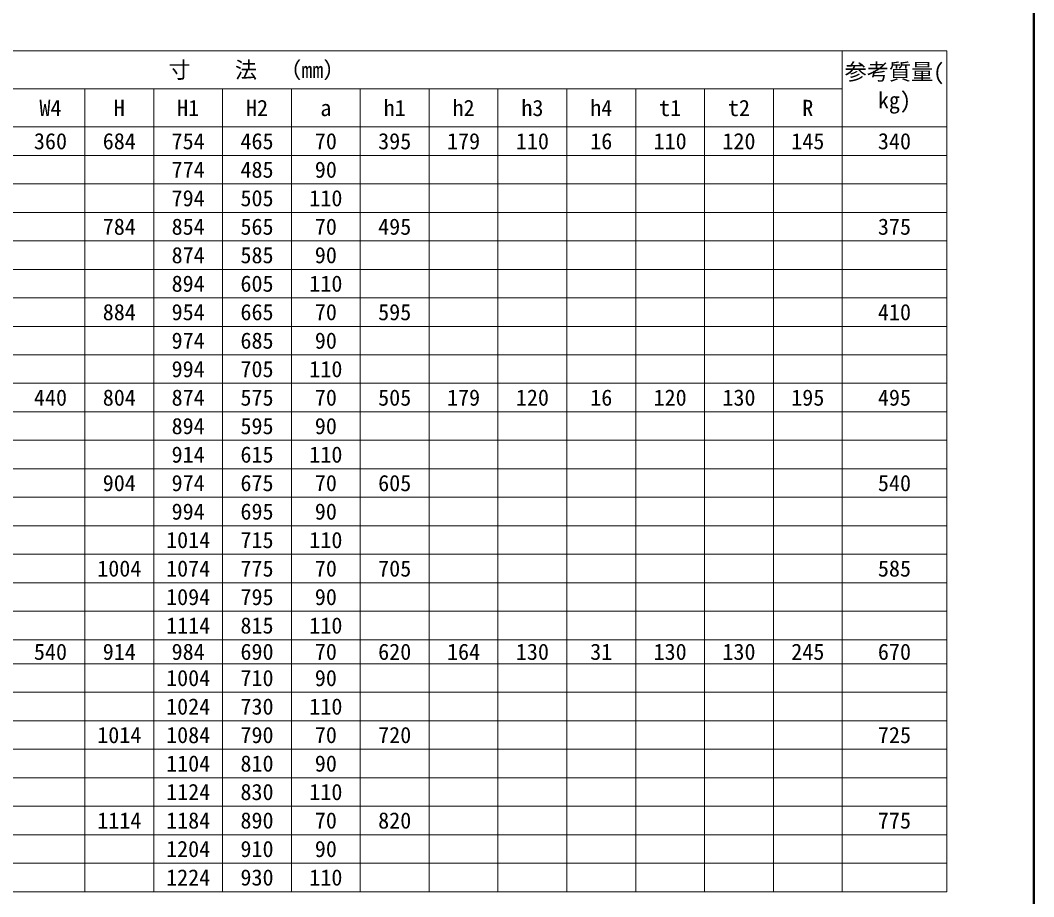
# Model space of a CAD drawing. Units: millimetres at full size; details may follow other scales. Extents: x 1009 to 10088, y 2190 to 8656.
# Drawn here: x 7753 to 9888, y 3617 to 5463 of the extents above; entities that cross this region are included whole.
import ezdxf
from ezdxf.enums import TextEntityAlignment as Align

# ---------------------------------------------------------------- set-up
doc = ezdxf.new("R2010")
doc.units = ezdxf.units.MM
doc.header["$LTSCALE"] = 10
doc.linetypes.add('USER2', pattern=[57.15, 38.1, -6.35, 6.35, -6.35])
for name, color, linetype, lineweight in [('Defpoints_3', 8, 'Continuous', 0), ('図枠', 7, 'Continuous', 5), ('寸法表', 30, 'Continuous', 13), ('補助線', 8, 'USER2', 9)]:
    doc.layers.add(name, color=color, linetype=linetype, lineweight=lineweight)
doc.styles.add('ＭＳ ゴシック', font='')
doc.styles.get('ＭＳ ゴシック').set_extended_font_data('MS Gothic')

msp = doc.modelspace()

# ---------------------------------------------------------------- linework, layer by layer
at = {"layer": 'Defpoints_3'}
for p, q in [((6589.54, 5178.74), (8034.54, 5178.74)), ((8469.54, 5178.74), (9704.54, 5178.74)), ((6589.54, 5118.74), (8034.54, 5118.74)), ((8469.54, 5118.74), (9704.54, 5118.74)), ((7019.54, 5058.74), (7889.54, 5058.74)), ((8614.54, 5058.74), (9484.54, 5058.74)), ((6589.54, 4998.74), (8034.54, 4998.74)), ((8469.54, 4998.74), (9704.54, 4998.74)), ((6589.54, 4938.74), (8034.54, 4938.74)), ((8469.54, 4938.74), (9704.54, 4938.74)), ((7019.54, 4878.74), (7889.54, 4878.74)), ((8614.54, 4878.74), (9484.54, 4878.74)), ((6589.54, 4818.74), (8034.54, 4818.74)), ((8469.54, 4818.74), (9704.54, 4818.74)), ((6589.54, 4758.74), (8034.54, 4758.74)), ((8469.54, 4758.74), (9704.54, 4758.74)), ((6589.54, 4638.74), (8034.54, 4638.74)), ((8469.54, 4638.74), (9704.54, 4638.74)), ((6589.54, 4578.74), (8034.54, 4578.74)), ((8469.54, 4578.74), (9704.54, 4578.74)), ((7019.54, 4518.74), (7889.54, 4518.74)), ((8614.54, 4518.74), (9484.54, 4518.74)), ((6589.54, 4458.74), (8034.54, 4458.74)), ((8469.54, 4458.74), (9704.54, 4458.74)), ((6589.54, 4398.74), (8034.54, 4398.74)), ((8469.54, 4398.74), (9704.54, 4398.74)), ((7019.54, 4338.74), (7889.54, 4338.74)), ((8614.54, 4338.74), (9484.54, 4338.74)), ((6589.54, 4278.74), (8034.54, 4278.74)), ((8469.54, 4278.74), (9704.54, 4278.74)), ((6589.54, 4218.74), (8034.54, 4218.74)), ((8469.54, 4218.74), (9704.54, 4218.74)), ((6589.54, 4108.07), (8034.54, 4108.07)), ((8469.54, 4108.07), (9704.54, 4108.07)), ((6589.54, 4048.07), (8034.54, 4048.07)), ((8469.54, 4048.07), (9704.54, 4048.07)), ((7019.54, 3988.07), (7889.54, 3988.07)), ((8614.54, 3988.07), (9484.54, 3988.07)), ((6589.54, 3928.07), (8034.54, 3928.07)), ((8469.54, 3928.07), (9704.54, 3928.07)), ((6589.54, 3868.07), (8034.54, 3868.07)), ((8469.54, 3868.07), (9704.54, 3868.07)), ((7019.54, 3808.07), (7889.54, 3808.07)), ((8614.54, 3808.07), (9484.54, 3808.07)), ((6589.54, 3748.07), (8034.54, 3748.07)), ((8469.54, 3748.07), (9704.54, 3748.07)), ((6589.54, 3688.07), (8034.54, 3688.07)), ((8469.54, 3688.07), (9704.54, 3688.07))]:
    msp.add_line(p, q, dxfattribs=at)
at = {"layer": '図枠', "lineweight": 40}
msp.add_line((9887.86, 7930.37), (9887.86, 2390.37), dxfattribs=at)
at = {"layer": '寸法表'}
for p, q in [((6589.54, 5398.74), (9704.54, 5398.74)), ((9484.54, 5398.74), (9484.54, 3628.07)), ((9704.54, 5398.74), (9704.54, 3628.07)), ((7019.54, 5318.74), (9484.54, 5318.74)), ((7889.54, 5318.74), (7889.54, 3628.07)), ((8034.54, 5318.74), (8034.54, 3628.07)), ((8179.54, 5318.74), (8179.54, 3628.07)), ((8324.54, 5318.74), (8324.54, 3628.07)), ((8469.54, 5318.74), (8469.54, 3628.07)), ((8614.54, 5318.74), (8614.54, 3628.07)), ((8759.54, 5318.74), (8759.54, 3628.07)), ((8904.54, 5318.74), (8904.54, 3628.07)), ((9049.54, 5318.74), (9049.54, 3628.07)), ((9194.54, 5318.74), (9194.54, 3628.07)), ((9339.54, 5318.74), (9339.54, 3628.07)), ((6589.54, 5238.74), (9704.54, 5238.74)), ((8034.54, 5178.74), (8469.54, 5178.74)), ((8034.54, 5118.74), (8469.54, 5118.74)), ((7889.54, 5058.74), (8614.54, 5058.74)), ((9484.54, 5058.74), (9704.54, 5058.74)), ((8034.54, 4998.74), (8469.54, 4998.74)), ((8034.54, 4938.74), (8469.54, 4938.74)), ((7889.54, 4878.74), (8614.54, 4878.74)), ((9484.54, 4878.74), (9704.54, 4878.74)), ((8034.54, 4818.74), (8469.54, 4818.74)), ((8034.54, 4758.74), (8469.54, 4758.74)), ((6589.54, 4698.74), (9704.54, 4698.74)), ((8034.54, 4638.74), (8469.54, 4638.74)), ((8034.54, 4578.74), (8469.54, 4578.74)), ((7889.54, 4518.74), (8614.54, 4518.74)), ((9484.54, 4518.74), (9704.54, 4518.74)), ((8034.54, 4458.74), (8469.54, 4458.74)), ((8034.54, 4398.74), (8469.54, 4398.74)), ((7889.54, 4338.74), (8614.54, 4338.74)), ((9484.54, 4338.74), (9704.54, 4338.74)), ((8034.54, 4278.74), (8469.54, 4278.74)), ((8034.54, 4218.74), (8469.54, 4218.74)), ((6589.54, 4158.74), (9704.54, 4158.74)), ((8034.54, 4108.07), (8469.54, 4108.07)), ((8034.54, 4048.07), (8469.54, 4048.07)), ((7889.54, 3988.07), (8614.54, 3988.07)), ((9484.54, 3988.07), (9704.54, 3988.07)), ((8034.54, 3928.07), (8469.54, 3928.07)), ((8034.54, 3868.07), (8469.54, 3868.07)), ((7889.54, 3808.07), (8614.54, 3808.07)), ((9484.54, 3808.07), (9704.54, 3808.07)), ((8034.54, 3748.07), (8469.54, 3748.07)), ((8034.54, 3688.07), (8469.54, 3688.07)), ((6589.54, 3628.07), (9704.54, 3628.07))]:
    msp.add_line(p, q, dxfattribs=at)
at = {"layer": '補助線', "linetype": 'Continuous', "lineweight": 40}
msp.add_line((9887.86, 2687.37), (9887.86, 7827.37), dxfattribs=at)

# ---------------------------------------------------------------- texts
at = {"layer": '寸法表', "style": 'ＭＳ ゴシック'}
for s, p in [('寸\u3000\u3000法\u3000（mm）', (8252.04, 5358.74)), ('W4', (7817.04, 5278.74)), ('H', (7962.04, 5278.74)), ('H1', (8107.04, 5278.74)), ('H2', (8252.04, 5278.74)), ('h1', (8542.04, 5278.74)), ('h2', (8687.04, 5278.74)), ('h3', (8832.04, 5278.74)), ('h4', (8977.04, 5278.74)), ('t1', (9122.04, 5278.74)), ('t2', (9267.04, 5278.74)), ('R', (9412.04, 5278.74)), ('a', (8397.04, 5278.74)), ('360', (7817.04, 5208.74)), ('684', (7962.04, 5208.74)), ('754', (8107.04, 5208.74)), ('465', (8252.04, 5208.74)), ('70', (8397.04, 5208.74)), ('395', (8542.04, 5208.74)), ('179', (8687.04, 5208.74)), ('110', (8832.04, 5208.74)), ('16', (8977.04, 5208.74)), ('110', (9122.04, 5208.74)), ('120', (9267.04, 5208.74)), ('145', (9412.04, 5208.74)), ('340', (9594.54, 5208.74)), ('485', (8252.04, 5148.74)), ('90', (8397.04, 5148.74)), ('774', (8107.04, 5148.74)), ('794', (8107.04, 5088.74)), ('505', (8252.04, 5088.74)), ('110', (8397.04, 5088.74)), ('784', (7962.04, 5028.74)), ('854', (8107.04, 5028.74)), ('565', (8252.04, 5028.74)), ('70', (8397.04, 5028.74)), ('495', (8542.04, 5028.74)), ('375', (9594.54, 5028.74)), ('874', (8107.04, 4968.74)), ('585', (8252.04, 4968.74)), ('90', (8397.04, 4968.74)), ('894', (8107.04, 4908.74)), ('605', (8252.04, 4908.74)), ('110', (8397.04, 4908.74)), ('884', (7962.04, 4848.74)), ('954', (8107.04, 4848.74)), ('665', (8252.04, 4848.74)), ('70', (8397.04, 4848.74)), ('595', (8542.04, 4848.74)), ('410', (9594.54, 4848.74)), ('974', (8107.04, 4788.74)), ('685', (8252.04, 4788.74)), ('90', (8397.04, 4788.74)), ('994', (8107.04, 4728.74)), ('705', (8252.04, 4728.74)), ('110', (8397.04, 4728.74)), ('440', (7817.04, 4668.74)), ('804', (7962.04, 4668.74)), ('874', (8107.04, 4668.74)), ('575', (8252.04, 4668.74)), ('70', (8397.04, 4668.74)), ('505', (8542.04, 4668.74)), ('179', (8687.04, 4668.74)), ('120', (8832.04, 4668.74)), ('16', (8977.04, 4668.74)), ('120', (9122.04, 4668.74)), ('130', (9267.04, 4668.74)), ('195', (9412.04, 4668.74)), ('495', (9594.54, 4668.74)), ('894', (8107.04, 4608.74)), ('595', (8252.04, 4608.74)), ('90', (8397.04, 4608.74)), ('914', (8107.04, 4548.74)), ('615', (8252.04, 4548.74)), ('110', (8397.04, 4548.74)), ('904', (7962.04, 4488.74)), ('974', (8107.04, 4488.74)), ('675', (8252.04, 4488.74)), ('70', (8397.04, 4488.74)), ('605', (8542.04, 4488.74)), ('540', (9594.54, 4488.74)), ('994', (8107.04, 4428.74)), ('695', (8252.04, 4428.74)), ('90', (8397.04, 4428.74)), ('1014', (8107.04, 4368.74)), ('715', (8252.04, 4368.74)), ('110', (8397.04, 4368.74)), ('1004', (7962.04, 4308.74)), ('1074', (8107.04, 4308.74)), ('775', (8252.04, 4308.74)), ('70', (8397.04, 4308.74)), ('705', (8542.04, 4308.74)), ('585', (9594.54, 4308.74)), ('1094', (8107.04, 4248.74)), ('795', (8252.04, 4248.74)), ('90', (8397.04, 4248.74)), ('1114', (8107.04, 4188.74)), ('815', (8252.04, 4188.74)), ('110', (8397.04, 4188.74)), ('540', (7817.04, 4133.4)), ('914', (7962.04, 4133.4)), ('984', (8107.04, 4133.4)), ('690', (8252.04, 4133.4)), ('70', (8397.04, 4133.4)), ('620', (8542.04, 4133.4)), ('164', (8687.04, 4133.4)), ('130', (8832.04, 4133.4)), ('31', (8977.04, 4133.4)), ('130', (9122.04, 4133.4)), ('130', (9267.04, 4133.4)), ('245', (9412.04, 4133.4)), ('670', (9594.54, 4133.4)), ('1004', (8107.04, 4078.07)), ('710', (8252.04, 4078.07)), ('90', (8397.04, 4078.07)), ('1024', (8107.04, 4018.07)), ('730', (8252.04, 4018.07)), ('110', (8397.04, 4018.07)), ('1014', (7962.04, 3958.07)), ('1084', (8107.04, 3958.07)), ('790', (8252.04, 3958.07)), ('70', (8397.04, 3958.07)), ('720', (8542.04, 3958.07)), ('725', (9594.54, 3958.07)), ('1104', (8107.04, 3898.07)), ('810', (8252.04, 3898.07)), ('90', (8397.04, 3898.07)), ('1124', (8107.04, 3838.07)), ('830', (8252.04, 3838.07)), ('110', (8397.04, 3838.07)), ('1114', (7962.04, 3778.07)), ('1184', (8107.04, 3778.07)), ('890', (8252.04, 3778.07)), ('70', (8397.04, 3778.07)), ('820', (8542.04, 3778.07)), ('775', (9594.54, 3778.07)), ('1204', (8107.04, 3718.07)), ('910', (8252.04, 3718.07)), ('90', (8397.04, 3718.07)), ('1224', (8107.04, 3658.07)), ('930', (8252.04, 3658.07)), ('110', (8397.04, 3658.07))]:
    msp.add_text(s, height=34.18, dxfattribs=at).set_placement(p, align=Align.MIDDLE_CENTER)
for s, p in [('参考質量(', (9489.65, 5372.05)), ('kg)', (9559.58, 5312.05))]:
    msp.add_text(s, height=34.18, dxfattribs=at).set_placement(p, align=Align.TOP_LEFT)

doc.saveas('drawing.dxf')
